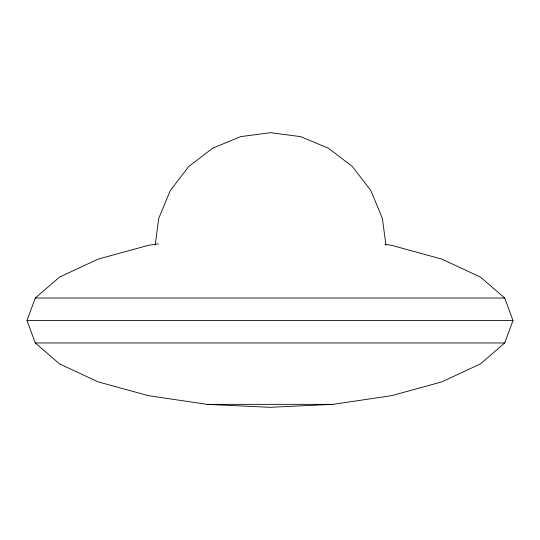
<?xml version="1.0" encoding="UTF-8"?>
<svg xmlns="http://www.w3.org/2000/svg" width="540" height="540" viewBox="0 0 540 540"><rect width="100%" height="100%" fill="white"/><g stroke="black" fill="none" stroke-linecap="round" stroke-linejoin="round"><path stroke-width="0.81" d="M155.189 245.16L158.699 218.518L170.269 190.586L188.669 166.603L212.659 148.203L240.584 136.633L270.56 132.685L300.53 136.633L328.462 148.203L352.451 166.603L370.852 190.586L382.421 218.518L385.931 245.16M384.899 244.33L391.5 245.309L441.828 259.106L480.445 277.081L504.718 298.026L513 320.497L504.718 342.968L480.445 363.906L441.828 381.888L391.5 395.685L332.89 404.359L270 407.315L207.11 404.359L148.5 395.685L98.172 381.888L59.555 363.906L35.282 342.968L27 320.497L35.282 298.026L59.555 277.081L98.172 259.106L148.5 245.309L158.402 243.837M35.282 298.026L504.718 298.026M27 320.497L513 320.497M35.282 342.968L504.718 342.968M207.11 404.359L332.89 404.359"/></g></svg>
